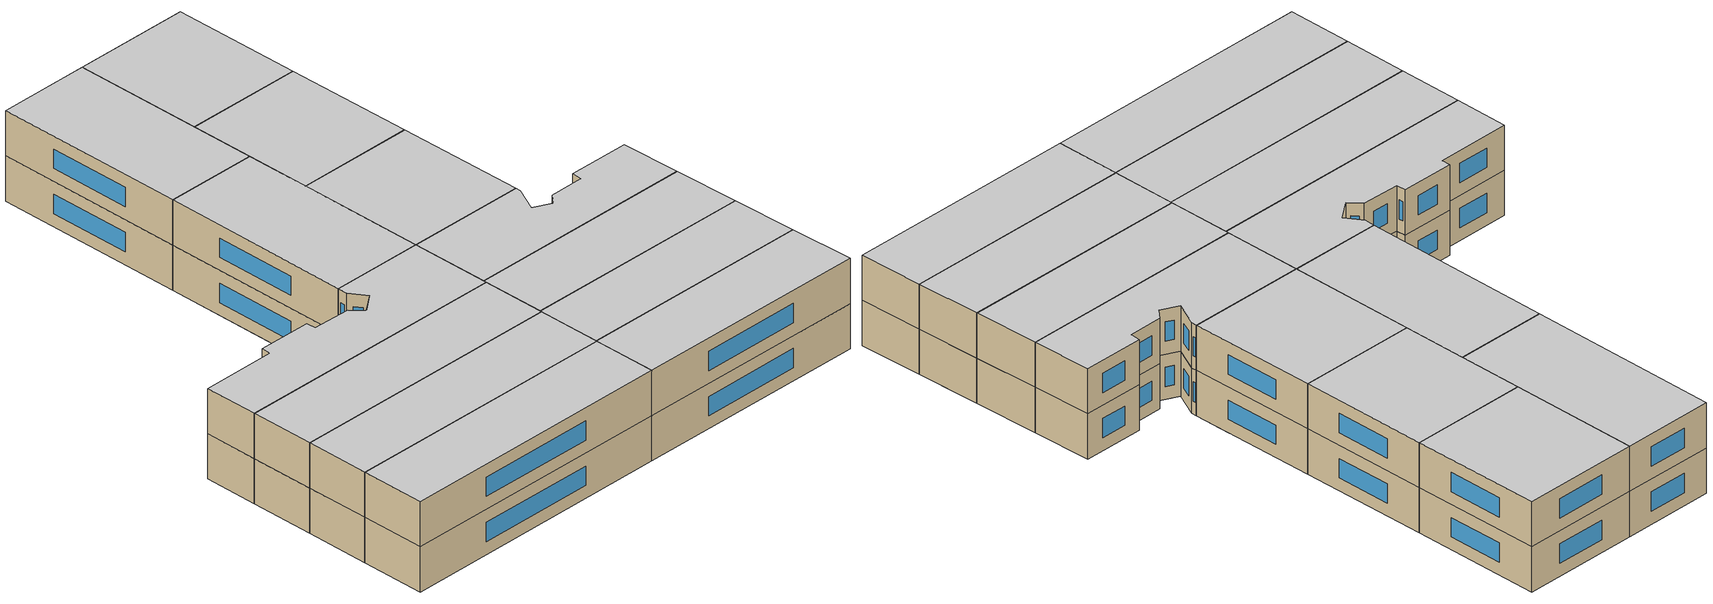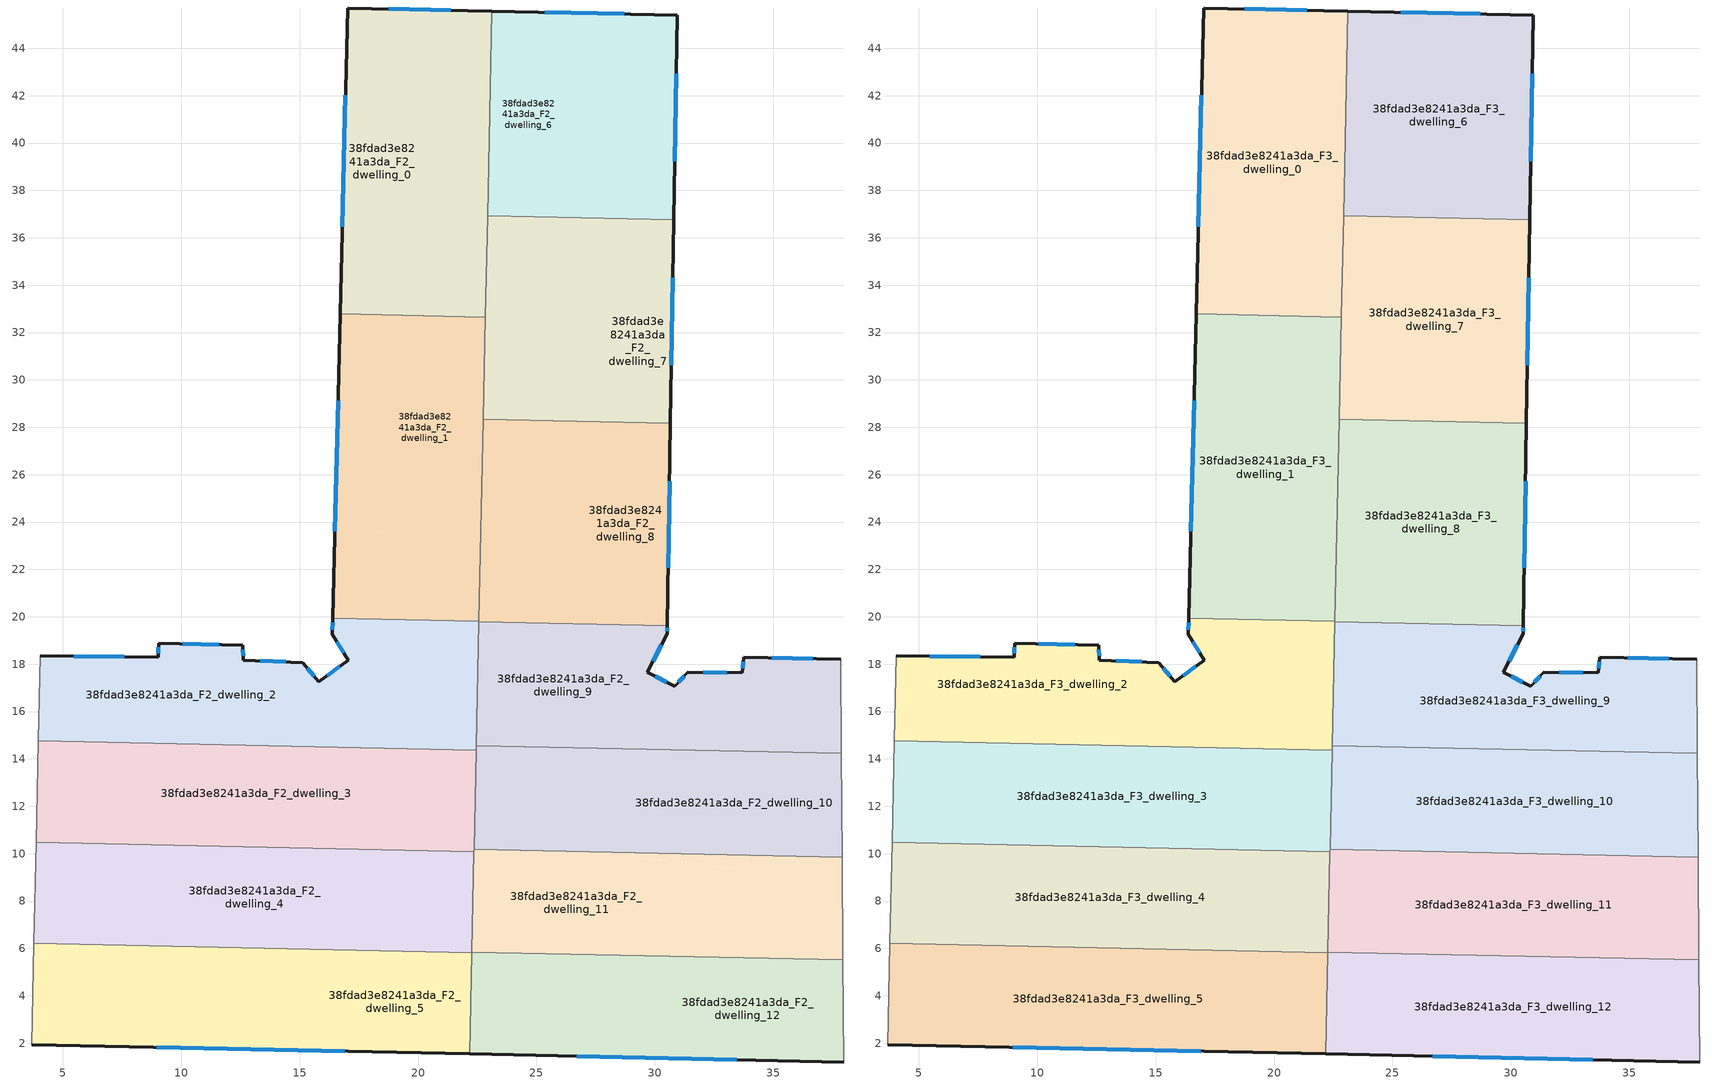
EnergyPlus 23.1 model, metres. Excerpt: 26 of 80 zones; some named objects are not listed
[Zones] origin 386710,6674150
38fdad3e8241a3da_F2_dwelling_0
 floor to 38fdad3e8241a3da_F1_dwelling_9 (EU_floor_Construction): 20.91,45.62 19.41,32.72 16.71,32.78 17.02,45.7 z6
 floor to 38fdad3e8241a3da_F1_dwelling_10 (EU_floor_Construction): 23.12,45.57 22.98,38.9 22.25,32.66 19.41,32.72 20.91,45.62 z6
 floor to 38fdad3e8241a3da_F1_dwelling_11 (EU_floor_Construction): 22.98,38.9 22.84,32.65 22.25,32.66 z6
 wall outside (EU_wall_Construction): 23.12,45.57 17.02,45.7 16.71,32.78 z6:9
 wall to 38fdad3e8241a3da_F2_dwelling_1 (EU_wall_Construction): 16.71,32.78 22.84,32.65 z6:9
 wall to 38fdad3e8241a3da_F2_dwelling_6 (EU_wall_Construction): 22.93,36.93 23.12,45.57 z6:9
 wall to 38fdad3e8241a3da_F2_dwelling_7 (EU_wall_Construction): 22.84,32.65 22.93,36.93 z6:9
 window (EU_Window_Construction): 16.93,42.01 16.8,36.47 / 21.38,45.61 18.76,45.66 z6.86:8.14
38fdad3e8241a3da_F2_dwelling_1
 floor to 38fdad3e8241a3da_F1_dwelling_10 (EU_floor_Construction): 22.25,32.66 21.16,23.26 18.35,23.59 19.41,32.72 z6
 floor to 38fdad3e8241a3da_F1_dwelling_9 (EU_floor_Construction): 19.41,32.72 18.35,23.59 16.49,23.8 16.71,32.78 z6
 floor to 38fdad3e8241a3da_F1_dwelling_6 (EU_floor_Construction): 22.64,23.09 22.57,19.81 16.4,19.94 16.49,23.8 z6
 floor to 38fdad3e8241a3da_F1_dwelling_11 (EU_floor_Construction): 22.84,32.65 22.64,23.09 21.16,23.26 22.25,32.66 z6
 wall outside (EU_wall_Construction): 16.71,32.78 16.4,19.94 z6:9
 wall to 38fdad3e8241a3da_F2_dwelling_2 (EU_wall_Construction): 16.4,19.94 22.57,19.81 z6:9
 wall to 38fdad3e8241a3da_F2_dwelling_8 (EU_wall_Construction): 22.57,19.81 22.75,28.34 z6:9
 wall to 38fdad3e8241a3da_F2_dwelling_7 (EU_wall_Construction): 22.75,28.34 22.84,32.65 z6:9
 window (EU_Window_Construction): 16.62,29.11 16.49,23.61 z6.86:8.14
38fdad3e8241a3da_F2_dwelling_10
 floor to 38fdad3e8241a3da_F1_dwelling_8 (EU_floor_Construction): 37.87,14.23 37.9,9.85 28.52,10.05 29.03,14.42 z6
 floor to 38fdad3e8241a3da_F1_dwelling_3 (EU_floor_Construction): 27.35,10.08 23.29,10.17 23.34,10.54 z6
 floor to 38fdad3e8241a3da_F1_dwelling_2 (EU_floor_Construction): 27.35,10.08 23.34,10.54 23.29,10.17 22.36,10.18 22.37,10.66 z6
 floor to 38fdad3e8241a3da_F1_dwelling_7 (EU_floor_Construction): 29.03,14.42 28.52,10.05 27.35,10.08 22.37,10.66 22.42,12.86 22.62,14.56 z6
 floor adiabatic (EU_floor_Construction): 22.62,14.56 22.42,12.86 22.46,14.56 z6
 wall to 38fdad3e8241a3da_F2_dwelling_11 (EU_wall_Construction): 22.36,10.18 37.9,9.85 z6:9
 wall to 38fdad3e8241a3da_F2_dwelling_9 (EU_wall_Construction): 37.87,14.23 22.46,14.56 z6:9
 wall adiabatic (EU_wall_Construction): 37.9,9.85 37.87,14.23 z6:9
 wall to 38fdad3e8241a3da_F2_dwelling_3 (EU_wall_Construction): 22.45,14.36 22.36,10.18 z6:9
 wall to 38fdad3e8241a3da_F2_dwelling_2 (EU_wall_Construction): 22.46,14.56 22.45,14.36 z6:9
38fdad3e8241a3da_F2_dwelling_11
 floor to 38fdad3e8241a3da_F1_dwelling_3 (EU_floor_Construction): 30.54,9.71 30.07,5.68 22.79,5.83 23.29,10.17 27.35,10.08 z6
 floor to 38fdad3e8241a3da_F1_dwelling_2 (EU_floor_Construction): 23.29,10.17 22.79,5.83 22.27,5.84 22.36,10.18 z6
 floor to 38fdad3e8241a3da_F1_dwelling_4 (EU_floor_Construction): 37.91,8.85 37.94,5.51 30.07,5.68 30.54,9.71 z6
 floor adiabatic (EU_floor_Construction): 37.9,9.85 37.91,8.85 27.35,10.08 z6
 wall to 38fdad3e8241a3da_F2_dwelling_12 (EU_wall_Construction): 22.27,5.84 37.94,5.51 z6:9
 wall adiabatic (EU_wall_Construction): 37.94,5.51 37.9,9.85 z6:9
 wall to 38fdad3e8241a3da_F2_dwelling_4 (EU_wall_Construction): 22.36,10.09 22.27,5.84 z6:9
 wall to 38fdad3e8241a3da_F2_dwelling_3 (EU_wall_Construction): 22.36,10.18 22.36,10.09 z6:9
38fdad3e8241a3da_F2_dwelling_12
 floor to 38fdad3e8241a3da_F1_dwelling_4 (EU_floor_Construction): 37.94,5.51 37.97,1.2 29.57,1.38 30.07,5.68 z6
 floor to 38fdad3e8241a3da_F1_dwelling_3 (EU_floor_Construction): 30.07,5.68 29.57,1.38 22.29,1.54 22.79,5.83 z6
 floor to 38fdad3e8241a3da_F1_dwelling_2 (EU_floor_Construction): 22.79,5.83 22.29,1.54 22.18,1.54 22.27,5.81 22.27,5.84 z6
 wall outside (EU_wall_Construction): 22.18,1.54 37.97,1.2 z6:9
 wall adiabatic (EU_wall_Construction): 37.97,1.2 37.94,5.51 z6:9
 wall to 38fdad3e8241a3da_F2_dwelling_5 (EU_wall_Construction): 22.27,5.81 22.18,1.54 z6:9
 wall to 38fdad3e8241a3da_F2_dwelling_4 (EU_wall_Construction): 22.27,5.84 22.27,5.81 z6:9
 window (EU_Window_Construction): 26.69,1.44 33.46,1.3 z6.86:8.14
38fdad3e8241a3da_F2_dwelling_2
 floor to 38fdad3e8241a3da_F1_dwelling_5 (EU_floor_Construction): 15.13,18.06 16.4,16.56 16.16,14.5 3.97,14.76 4.04,18.36 9.02,18.28 9.05,18.89 12.59,18.79 12.63,18.17 z6
 floor to 38fdad3e8241a3da_F1_dwelling_6 (EU_floor_Construction): 22.57,19.81 22.45,14.36 16.16,14.5 16.4,16.56 15.81,17.26 17.05,18.17 16.38,19.26 16.4,19.94 z6
 wall outside (EU_wall_Construction): 16.4,19.94 16.38,19.26 17.05,18.17 15.81,17.26 15.13,18.06 12.63,18.17 12.59,18.79 9.05,18.89 9.02,18.28 4.04,18.36 z6:9
 wall to 38fdad3e8241a3da_F2_dwelling_3 (EU_wall_Construction): 3.97,14.76 22.45,14.36 z6:9
 wall adiabatic (EU_wall_Construction): 4.04,18.36 3.97,14.76 z6:9
 wall to 38fdad3e8241a3da_F2_dwelling_9 (EU_wall_Construction): 22.46,14.56 22.57,19.8 z6:9
 wall to 38fdad3e8241a3da_F2_dwelling_8 (EU_wall_Construction): 22.57,19.8 22.57,19.81 z6:9
 window (EU_Window_Construction): 11.58,18.82 10.06,18.86 / 12.62,18.35 12.6,18.62 / 14.41,18.09 13.34,18.14 / 15.61,17.49 15.32,17.83 / 16.69,17.91 16.16,17.52 / 16.57,18.95 16.86,18.48 / 16.39,19.75 16.39,19.46 / 7.6,18.3 5.47,18.34 / 9.04,18.72 9.03,18.46 z6.86:8.14
38fdad3e8241a3da_F2_dwelling_3
 floor to 38fdad3e8241a3da_F1_dwelling_2 (EU_floor_Construction): 22.37,10.66 22.36,10.09 16.52,10.21 16.65,11.32 z6
 floor to 38fdad3e8241a3da_F1_dwelling_1 (EU_floor_Construction): 16.65,11.32 16.52,10.21 10.17,10.35 10.37,12.05 z6
 floor adiabatic (EU_floor_Construction): 22.45,14.36 22.37,10.66 10.37,12.05 10.17,10.35 3.87,10.48 3.97,14.76 z6
 wall to 38fdad3e8241a3da_F2_dwelling_4 (EU_wall_Construction): 3.87,10.48 22.36,10.09 z6:9
 wall adiabatic (EU_wall_Construction): 3.97,14.76 3.87,10.48 z6:9
38fdad3e8241a3da_F2_dwelling_4
 floor to 38fdad3e8241a3da_F1_dwelling_0 (EU_floor_Construction): 10.17,10.35 9.67,6.08 3.78,6.21 3.87,10.48 z6
 floor to 38fdad3e8241a3da_F1_dwelling_1 (EU_floor_Construction): 16.52,10.21 16.02,5.95 9.67,6.08 10.17,10.35 z6
 floor to 38fdad3e8241a3da_F1_dwelling_2 (EU_floor_Construction): 22.36,10.09 22.27,5.84 22.27,5.81 16.02,5.95 16.52,10.21 z6
 wall to 38fdad3e8241a3da_F2_dwelling_5 (EU_wall_Construction): 3.78,6.21 22.27,5.81 z6:9
 wall adiabatic (EU_wall_Construction): 3.87,10.48 3.78,6.21 z6:9
38fdad3e8241a3da_F2_dwelling_5
 floor to 38fdad3e8241a3da_F1_dwelling_2 (EU_floor_Construction): 22.27,5.81 22.18,1.54 15.53,1.68 16.02,5.95 z6
 floor to 38fdad3e8241a3da_F1_dwelling_0 (EU_floor_Construction): 9.67,6.08 9.18,1.82 3.69,1.94 3.78,6.21 z6
 floor to 38fdad3e8241a3da_F1_dwelling_1 (EU_floor_Construction): 16.02,5.95 15.53,1.68 9.18,1.82 9.67,6.08 z6
 wall outside (EU_wall_Construction): 3.69,1.94 22.18,1.54 z6:9
 wall adiabatic (EU_wall_Construction): 3.78,6.21 3.69,1.94 z6:9
 window (EU_Window_Construction): 8.97,1.82 16.9,1.65 z6.86:8.14
38fdad3e8241a3da_F2_dwelling_6
 floor to 38fdad3e8241a3da_F1_dwelling_11 (EU_floor_Construction): 26.56,45.5 25.56,36.87 22.93,36.93 22.98,38.9 23.75,45.56 z6
 floor to 38fdad3e8241a3da_F1_dwelling_12 (EU_floor_Construction): 29.34,45.43 28.34,36.81 25.56,36.87 26.56,45.5 z6
 floor to 38fdad3e8241a3da_F1_dwelling_10 (EU_floor_Construction): 23.75,45.56 22.98,38.9 23.12,45.57 z6
 floor to 38fdad3e8241a3da_F1_dwelling_13 (EU_floor_Construction): 30.93,45.4 30.79,36.76 28.34,36.81 29.34,45.43 z6
 wall outside (EU_wall_Construction): 30.79,36.76 30.93,45.4 23.12,45.57 z6:9
 wall to 38fdad3e8241a3da_F2_dwelling_7 (EU_wall_Construction): 22.93,36.93 30.79,36.76 z6:9
 window (EU_Window_Construction): 28.7,45.45 25.35,45.52 / 30.83,39.23 30.89,42.93 z6.86:8.14
38fdad3e8241a3da_F2_dwelling_7
 floor to 38fdad3e8241a3da_F1_dwelling_12 (EU_floor_Construction): 28.34,36.81 27.35,28.24 24.57,28.3 25.56,36.87 z6
 floor to 38fdad3e8241a3da_F1_dwelling_11 (EU_floor_Construction): 25.56,36.87 24.57,28.3 22.75,28.34 22.93,36.93 z6
 floor to 38fdad3e8241a3da_F1_dwelling_13 (EU_floor_Construction): 30.79,36.76 30.66,28.17 27.35,28.24 28.34,36.81 z6
 wall outside (EU_wall_Construction): 30.66,28.17 30.79,36.76 z6:9
 wall to 38fdad3e8241a3da_F2_dwelling_8 (EU_wall_Construction): 22.75,28.34 30.66,28.17 z6:9
 window (EU_Window_Construction): 30.7,30.62 30.76,34.31 z6.86:8.14
38fdad3e8241a3da_F2_dwelling_8
 floor to 38fdad3e8241a3da_F1_dwelling_7 (EU_floor_Construction): 30.56,22.17 30.52,19.63 23.22,19.78 23.59,22.98 z6
 floor to 38fdad3e8241a3da_F1_dwelling_12 (EU_floor_Construction): 27.35,28.24 26.69,22.62 23.94,22.94 24.57,28.3 z6
 floor to 38fdad3e8241a3da_F1_dwelling_11 (EU_floor_Construction): 24.57,28.3 23.94,22.94 22.64,23.09 22.75,28.34 z6
 floor adiabatic (EU_floor_Construction): 30.66,28.17 30.52,19.63 30.56,22.17 26.69,22.62 27.35,28.24 z6; 23.59,22.98 23.22,19.78 22.57,19.8 22.64,23.09 z6
 wall outside (EU_wall_Construction): 30.52,19.63 30.66,28.17 z6:9
 wall to 38fdad3e8241a3da_F2_dwelling_9 (EU_wall_Construction): 22.57,19.8 30.52,19.63 z6:9
 window (EU_Window_Construction): 30.56,22.07 30.62,25.73 z6.86:8.14
38fdad3e8241a3da_F2_dwelling_9
 floor to 38fdad3e8241a3da_F1_dwelling_7 (EU_floor_Construction): 30.52,19.63 30.52,19.28 29.68,17.65 29.42,17.78 29.03,14.42 22.62,14.56 23.22,19.78 z6
 floor to 38fdad3e8241a3da_F1_dwelling_8 (EU_floor_Construction): 37.84,18.2 37.87,14.23 29.03,14.42 29.42,17.78 30.84,17.07 31.38,17.67 33.68,17.63 33.76,18.29 z6
 floor adiabatic (EU_floor_Construction): 23.22,19.78 22.62,14.56 22.46,14.56 22.57,19.8 z6
 wall outside (EU_wall_Construction): 37.84,18.2 33.76,18.29 33.68,17.63 31.38,17.67 30.84,17.07 29.68,17.65 30.52,19.28 30.52,19.63 z6:9
 wall adiabatic (EU_wall_Construction): 37.87,14.23 37.84,18.2 z6:9
 window (EU_Window_Construction): 29.92,18.12 30.28,18.82 / 30.51,17.23 30.01,17.48 / 31.23,17.49 30.99,17.24 / 33.02,17.64 32.04,17.66 / 33.74,18.1 33.7,17.82 / 36.67,18.23 34.92,18.27 / 30.52,19.38 30.52,19.53 z6.86:8.14
38fdad3e8241a3da_F3_dwelling_0
 floor to 38fdad3e8241a3da_F2_dwelling_0 (EU_floor_Construction): 23.12,45.57 22.84,32.65 16.71,32.78 17.02,45.7 z9
 wall outside (EU_wall_Construction): 23.12,45.57 17.02,45.7 16.71,32.78 z9:12
 wall to 38fdad3e8241a3da_F3_dwelling_1 (EU_wall_Construction): 16.71,32.78 22.84,32.65 z9:12
 wall to 38fdad3e8241a3da_F3_dwelling_6 (EU_wall_Construction): 22.93,36.93 23.12,45.57 z9:12
 wall to 38fdad3e8241a3da_F3_dwelling_7 (EU_wall_Construction): 22.84,32.65 22.93,36.93 z9:12
 window (EU_Window_Construction): 16.93,42.01 16.8,36.47 / 21.38,45.61 18.76,45.66 z9.86:11.14
 ceiling to 38fdad3e8241a3da_F4_dwelling_0 (EU_floor_Construction): 22.84,32.65 23.12,45.57 17.02,45.7 16.71,32.78 z12
38fdad3e8241a3da_F3_dwelling_1
 floor to 38fdad3e8241a3da_F2_dwelling_1 (EU_floor_Construction): 22.84,32.65 22.57,19.81 16.4,19.94 16.71,32.78 z9
 wall outside (EU_wall_Construction): 16.71,32.78 16.4,19.94 z9:12
 wall to 38fdad3e8241a3da_F3_dwelling_2 (EU_wall_Construction): 16.4,19.94 22.57,19.81 z9:12
 wall to 38fdad3e8241a3da_F3_dwelling_8 (EU_wall_Construction): 22.57,19.81 22.75,28.34 z9:12
 wall to 38fdad3e8241a3da_F3_dwelling_7 (EU_wall_Construction): 22.75,28.34 22.84,32.65 z9:12
 window (EU_Window_Construction): 16.62,29.11 16.49,23.61 z9.86:11.14
 ceiling to 38fdad3e8241a3da_F4_dwelling_1 (EU_floor_Construction): 22.57,19.81 22.84,32.65 16.71,32.78 16.4,19.94 z12
38fdad3e8241a3da_F3_dwelling_10
 floor to 38fdad3e8241a3da_F2_dwelling_10 (EU_floor_Construction): 37.87,14.23 37.9,9.85 22.36,10.18 22.46,14.56 z9
 wall to 38fdad3e8241a3da_F3_dwelling_11 (EU_wall_Construction): 22.36,10.18 37.9,9.85 z9:12
 wall to 38fdad3e8241a3da_F3_dwelling_9 (EU_wall_Construction): 37.87,14.23 22.46,14.56 z9:12
 wall adiabatic (EU_wall_Construction): 37.9,9.85 37.87,14.23 z9:12
 wall to 38fdad3e8241a3da_F3_dwelling_3 (EU_wall_Construction): 22.45,14.36 22.36,10.18 z9:12
 wall to 38fdad3e8241a3da_F3_dwelling_2 (EU_wall_Construction): 22.46,14.56 22.45,14.36 z9:12
 ceiling to 38fdad3e8241a3da_F4_dwelling_10 (EU_floor_Construction): 37.9,9.85 37.87,14.23 22.46,14.56 22.36,10.18 z12
38fdad3e8241a3da_F3_dwelling_11
 floor to 38fdad3e8241a3da_F2_dwelling_11 (EU_floor_Construction): 37.9,9.85 37.94,5.51 22.27,5.84 22.36,10.18 z9
 wall to 38fdad3e8241a3da_F3_dwelling_12 (EU_wall_Construction): 22.27,5.84 37.94,5.51 z9:12
 wall adiabatic (EU_wall_Construction): 37.94,5.51 37.9,9.85 z9:12
 wall to 38fdad3e8241a3da_F3_dwelling_4 (EU_wall_Construction): 22.36,10.09 22.27,5.84 z9:12
 wall to 38fdad3e8241a3da_F3_dwelling_3 (EU_wall_Construction): 22.36,10.18 22.36,10.09 z9:12
 ceiling to 38fdad3e8241a3da_F4_dwelling_11 (EU_floor_Construction): 37.94,5.51 37.9,9.85 22.36,10.18 22.27,5.84 z12
38fdad3e8241a3da_F3_dwelling_12
 floor to 38fdad3e8241a3da_F2_dwelling_12 (EU_floor_Construction): 37.94,5.51 37.97,1.2 22.18,1.54 22.27,5.84 z9
 wall outside (EU_wall_Construction): 22.18,1.54 37.97,1.2 z9:12
 wall adiabatic (EU_wall_Construction): 37.97,1.2 37.94,5.51 z9:12
 wall to 38fdad3e8241a3da_F3_dwelling_5 (EU_wall_Construction): 22.27,5.81 22.18,1.54 z9:12
 wall to 38fdad3e8241a3da_F3_dwelling_4 (EU_wall_Construction): 22.27,5.84 22.27,5.81 z9:12
 window (EU_Window_Construction): 26.69,1.44 33.46,1.3 z9.86:11.14
 ceiling to 38fdad3e8241a3da_F4_dwelling_12 (EU_floor_Construction): 37.97,1.2 37.94,5.51 22.27,5.84 22.18,1.54 z12
38fdad3e8241a3da_F3_dwelling_2
 floor to 38fdad3e8241a3da_F2_dwelling_2 (EU_floor_Construction): 22.57,19.81 22.45,14.36 3.97,14.76 4.04,18.36 9.02,18.28 9.05,18.89 12.59,18.79 12.63,18.17 15.13,18.06 15.81,17.26 17.05,18.17 16.38,19.26 16.4,19.94 z9
 wall outside (EU_wall_Construction): 16.4,19.94 16.38,19.26 17.05,18.17 15.81,17.26 15.13,18.06 12.63,18.17 12.59,18.79 9.05,18.89 9.02,18.28 4.04,18.36 z9:12
 wall to 38fdad3e8241a3da_F3_dwelling_3 (EU_wall_Construction): 3.97,14.76 22.45,14.36 z9:12
 wall adiabatic (EU_wall_Construction): 4.04,18.36 3.97,14.76 z9:12
 wall to 38fdad3e8241a3da_F3_dwelling_9 (EU_wall_Construction): 22.46,14.56 22.57,19.8 z9:12
 wall to 38fdad3e8241a3da_F3_dwelling_8 (EU_wall_Construction): 22.57,19.8 22.57,19.81 z9:12
 window (EU_Window_Construction): 11.58,18.82 10.06,18.86 / 12.62,18.35 12.6,18.62 / 14.41,18.09 13.34,18.14 / 15.61,17.49 15.32,17.83 / 16.69,17.91 16.16,17.52 / 16.57,18.95 16.86,18.48 / 16.39,19.75 16.39,19.46 / 7.6,18.3 5.47,18.34 / 9.04,18.72 9.03,18.46 z9.86:11.14
 ceiling to 38fdad3e8241a3da_F4_dwelling_2 (EU_floor_Construction): 22.45,14.36 22.57,19.81 16.4,19.94 16.38,19.26 17.05,18.17 15.81,17.26 15.13,18.06 12.63,18.17 12.59,18.79 9.05,18.89 9.02,18.28 4.04,18.36 3.97,14.76 z12
38fdad3e8241a3da_F3_dwelling_3
 floor to 38fdad3e8241a3da_F2_dwelling_3 (EU_floor_Construction): 22.45,14.36 22.36,10.09 3.87,10.48 3.97,14.76 z9
 wall to 38fdad3e8241a3da_F3_dwelling_4 (EU_wall_Construction): 3.87,10.48 22.36,10.09 z9:12
 wall adiabatic (EU_wall_Construction): 3.97,14.76 3.87,10.48 z9:12
 ceiling to 38fdad3e8241a3da_F4_dwelling_3 (EU_floor_Construction): 22.36,10.09 22.45,14.36 3.97,14.76 3.87,10.48 z12
38fdad3e8241a3da_F3_dwelling_4
 floor to 38fdad3e8241a3da_F2_dwelling_4 (EU_floor_Construction): 22.36,10.09 22.27,5.81 3.78,6.21 3.87,10.48 z9
 wall to 38fdad3e8241a3da_F3_dwelling_5 (EU_wall_Construction): 3.78,6.21 22.27,5.81 z9:12
 wall adiabatic (EU_wall_Construction): 3.87,10.48 3.78,6.21 z9:12
 ceiling to 38fdad3e8241a3da_F4_dwelling_4 (EU_floor_Construction): 22.27,5.81 22.36,10.09 3.87,10.48 3.78,6.21 z12
38fdad3e8241a3da_F3_dwelling_5
 floor to 38fdad3e8241a3da_F2_dwelling_5 (EU_floor_Construction): 22.27,5.81 22.18,1.54 3.69,1.94 3.78,6.21 z9
 wall outside (EU_wall_Construction): 3.69,1.94 22.18,1.54 z9:12
 wall adiabatic (EU_wall_Construction): 3.78,6.21 3.69,1.94 z9:12
 window (EU_Window_Construction): 8.97,1.82 16.9,1.65 z9.86:11.14
 ceiling to 38fdad3e8241a3da_F4_dwelling_5 (EU_floor_Construction): 22.18,1.54 22.27,5.81 3.78,6.21 3.69,1.94 z12
38fdad3e8241a3da_F3_dwelling_6
 floor to 38fdad3e8241a3da_F2_dwelling_6 (EU_floor_Construction): 30.93,45.4 30.79,36.76 22.93,36.93 23.12,45.57 z9
 wall outside (EU_wall_Construction): 30.79,36.76 30.93,45.4 23.12,45.57 z9:12
 wall to 38fdad3e8241a3da_F3_dwelling_7 (EU_wall_Construction): 22.93,36.93 30.79,36.76 z9:12
 window (EU_Window_Construction): 28.7,45.45 25.35,45.52 / 30.83,39.23 30.89,42.93 z9.86:11.14
 ceiling to 38fdad3e8241a3da_F4_dwelling_6 (EU_floor_Construction): 30.79,36.76 30.93,45.4 23.12,45.57 22.93,36.93 z12
38fdad3e8241a3da_F3_dwelling_7
 floor to 38fdad3e8241a3da_F2_dwelling_7 (EU_floor_Construction): 30.79,36.76 30.66,28.17 22.75,28.34 22.93,36.93 z9
 wall outside (EU_wall_Construction): 30.66,28.17 30.79,36.76 z9:12
 wall to 38fdad3e8241a3da_F3_dwelling_8 (EU_wall_Construction): 22.75,28.34 30.66,28.17 z9:12
 window (EU_Window_Construction): 30.7,30.62 30.76,34.31 z9.86:11.14
 ceiling to 38fdad3e8241a3da_F4_dwelling_7 (EU_floor_Construction): 30.66,28.17 30.79,36.76 22.93,36.93 22.75,28.34 z12
38fdad3e8241a3da_F3_dwelling_8
 floor to 38fdad3e8241a3da_F2_dwelling_8 (EU_floor_Construction): 30.66,28.17 30.52,19.63 22.57,19.8 22.75,28.34 z9
 wall outside (EU_wall_Construction): 30.52,19.63 30.66,28.17 z9:12
 wall to 38fdad3e8241a3da_F3_dwelling_9 (EU_wall_Construction): 22.57,19.8 30.52,19.63 z9:12
 window (EU_Window_Construction): 30.56,22.07 30.62,25.73 z9.86:11.14
 ceiling to 38fdad3e8241a3da_F4_dwelling_8 (EU_floor_Construction): 30.52,19.63 30.66,28.17 22.75,28.34 22.57,19.8 z12
38fdad3e8241a3da_F3_dwelling_9
 floor to 38fdad3e8241a3da_F2_dwelling_9 (EU_floor_Construction): 37.84,18.2 37.87,14.23 22.46,14.56 22.57,19.8 30.52,19.63 30.52,19.28 29.68,17.65 30.84,17.07 31.38,17.67 33.68,17.63 33.76,18.29 z9
 wall outside (EU_wall_Construction): 37.84,18.2 33.76,18.29 33.68,17.63 31.38,17.67 30.84,17.07 29.68,17.65 30.52,19.28 30.52,19.63 z9:12
 wall adiabatic (EU_wall_Construction): 37.87,14.23 37.84,18.2 z9:12
 window (EU_Window_Construction): 29.92,18.12 30.28,18.82 / 30.51,17.23 30.01,17.48 / 31.23,17.49 30.99,17.24 / 33.02,17.64 32.04,17.66 / 33.74,18.1 33.7,17.82 / 36.67,18.23 34.92,18.27 / 30.52,19.38 30.52,19.53 z9.86:11.14
 ceiling to 38fdad3e8241a3da_F4_dwelling_9 (EU_floor_Construction): 37.87,14.23 37.84,18.2 33.76,18.29 33.68,17.63 31.38,17.67 30.84,17.07 29.68,17.65 30.52,19.28 30.52,19.63 22.57,19.8 22.46,14.56 z12
[Building]
EU S2 Campaign: North Axis=0; Terrain=City; Solar Distribution=FullExterior
[Site:Location]
Helsinki-Vantaa.AP: Latitude=60.317; Longitude=24.963; Time Zone=2; Elevation=54.6
[SizingPeriod:WeatherFileDays]
AnnualSizingPeriod: Begin Month=1; Begin Day of Month=1; End Month=12; End Day of Month=31; Day of Week for Start Day=Monday; Use Weather File Daylight Saving Period=No; Use Weather File Rain and Snow Indicators=No
[MATERIAL]
EU_InternalMass_Material: Roughness=MediumRough; Thickness=0.1; Conductivity=1; Density=1800; Specific Heat=900; Thermal Absorptance=0.9; Solar Absorptance=0.7; Visible Absorptance=0.7
[MATERIAL:NOMASS] Roughness=MediumRough; Thermal Absorptance=0.9; Solar Absorptance=0.7; Visible Absorptance=0.7
Name | Thermal Resistance
EU_wall_NoMass | 1.10183
EU_floor_NoMass | 1.70606
[WINDOWMATERIAL:SIMPLEGLAZINGSYSTEM]
EU_Window_SimpleGlazing: UFactor=3.11035; Solar Heat Gain Coefficient=0.8; Visible Transmittance=0.8
[CONSTRUCTION]
EU_wall_Construction: EU_wall_NoMass
EU_floor_Construction: EU_floor_NoMass
EU_Window_Construction: EU_Window_SimpleGlazing
EU_InternalMass_Construction: EU_InternalMass_Material
[ZONE] Type=1; Multiplier=1; Ceiling Height=autocalculate; Floor Area=autocalculate; Part of Total Floor Area=Yes
Name | Volume
38fdad3e8241a3da_F2_dwelling_0; 38fdad3e8241a3da_F3_dwelling_0 | 237.105
38fdad3e8241a3da_F2_dwelling_1; 38fdad3e8241a3da_F3_dwelling_1 | 237.09
38fdad3e8241a3da_F2_dwelling_10; 38fdad3e8241a3da_F3_dwelling_10 | 203.229
38fdad3e8241a3da_F2_dwelling_11; 38fdad3e8241a3da_F3_dwelling_11 | 203.253
38fdad3e8241a3da_F2_dwelling_12; 38fdad3e8241a3da_F3_dwelling_12 | 203.232
38fdad3e8241a3da_F2_dwelling_2; 38fdad3e8241a3da_F3_dwelling_2 | 237.132
38fdad3e8241a3da_F2_dwelling_3; 38fdad3e8241a3da_F3_dwelling_3; 38fdad3e8241a3da_F2_dwelling_5; 38fdad3e8241a3da_F3_dwelling_5 | 237.082
38fdad3e8241a3da_F2_dwelling_4; 38fdad3e8241a3da_F3_dwelling_4 | 237.135
38fdad3e8241a3da_F2_dwelling_6; 38fdad3e8241a3da_F3_dwelling_6 | 203.239
38fdad3e8241a3da_F2_dwelling_7; 38fdad3e8241a3da_F3_dwelling_7 | 203.238
38fdad3e8241a3da_F2_dwelling_8; 38fdad3e8241a3da_F3_dwelling_8 | 203.223
38fdad3e8241a3da_F2_dwelling_9; 38fdad3e8241a3da_F3_dwelling_9 | 203.251
[INTERNALMASS] Construction=EU_InternalMass_Construction
Name | Zone or ZoneList | Surface Area
38fdad3e8241a3da_F2_dwelling_0_EU_InternalMass | 38fdad3e8241a3da_F2_dwelling_0 | 79.0354
38fdad3e8241a3da_F2_dwelling_1_EU_InternalMass | 38fdad3e8241a3da_F2_dwelling_1 | 79.0302
38fdad3e8241a3da_F2_dwelling_2_EU_InternalMass | 38fdad3e8241a3da_F2_dwelling_2 | 79.0439
38fdad3e8241a3da_F2_dwelling_3_EU_InternalMass | 38fdad3e8241a3da_F2_dwelling_3 | 79.0271
38fdad3e8241a3da_F2_dwelling_4_EU_InternalMass | 38fdad3e8241a3da_F2_dwelling_4 | 79.0452
38fdad3e8241a3da_F2_dwelling_5_EU_InternalMass | 38fdad3e8241a3da_F2_dwelling_5 | 79.0271
38fdad3e8241a3da_F2_dwelling_6_EU_InternalMass | 38fdad3e8241a3da_F2_dwelling_6 | 67.7463
38fdad3e8241a3da_F2_dwelling_7_EU_InternalMass | 38fdad3e8241a3da_F2_dwelling_7 | 67.746
38fdad3e8241a3da_F2_dwelling_8_EU_InternalMass | 38fdad3e8241a3da_F2_dwelling_8 | 67.741
38fdad3e8241a3da_F2_dwelling_9_EU_InternalMass | 38fdad3e8241a3da_F2_dwelling_9 | 67.7503
38fdad3e8241a3da_F2_dwelling_10_EU_InternalMass | 38fdad3e8241a3da_F2_dwelling_10 | 67.7427
38fdad3e8241a3da_F2_dwelling_11_EU_InternalMass | 38fdad3e8241a3da_F2_dwelling_11 | 67.751
38fdad3e8241a3da_F2_dwelling_12_EU_InternalMass | 38fdad3e8241a3da_F2_dwelling_12 | 67.7439
38fdad3e8241a3da_F3_dwelling_0_EU_InternalMass | 38fdad3e8241a3da_F3_dwelling_0 | 79.0354
38fdad3e8241a3da_F3_dwelling_1_EU_InternalMass | 38fdad3e8241a3da_F3_dwelling_1 | 79.0302
38fdad3e8241a3da_F3_dwelling_2_EU_InternalMass | 38fdad3e8241a3da_F3_dwelling_2 | 79.0439
38fdad3e8241a3da_F3_dwelling_3_EU_InternalMass | 38fdad3e8241a3da_F3_dwelling_3 | 79.0271
38fdad3e8241a3da_F3_dwelling_4_EU_InternalMass | 38fdad3e8241a3da_F3_dwelling_4 | 79.0452
38fdad3e8241a3da_F3_dwelling_5_EU_InternalMass | 38fdad3e8241a3da_F3_dwelling_5 | 79.0271
38fdad3e8241a3da_F3_dwelling_6_EU_InternalMass | 38fdad3e8241a3da_F3_dwelling_6 | 67.7463
38fdad3e8241a3da_F3_dwelling_7_EU_InternalMass | 38fdad3e8241a3da_F3_dwelling_7 | 67.746
38fdad3e8241a3da_F3_dwelling_8_EU_InternalMass | 38fdad3e8241a3da_F3_dwelling_8 | 67.741
38fdad3e8241a3da_F3_dwelling_9_EU_InternalMass | 38fdad3e8241a3da_F3_dwelling_9 | 67.7503
38fdad3e8241a3da_F3_dwelling_10_EU_InternalMass | 38fdad3e8241a3da_F3_dwelling_10 | 67.7427
38fdad3e8241a3da_F3_dwelling_11_EU_InternalMass | 38fdad3e8241a3da_F3_dwelling_11 | 67.751
38fdad3e8241a3da_F3_dwelling_12_EU_InternalMass | 38fdad3e8241a3da_F3_dwelling_12 | 67.7439
[OTHEREQUIPMENT] Fuel Type=Electricity; Design Level Calculation Method=Watts/Area; Power per Zone Floor Area=1; Fraction Latent=0; Fraction Radiant=0; Fraction Lost=0; Carbon Dioxide Generation Rate=0; EndUse Subcategory=EU_Step8_InternalGains
Name | Zone or ZoneList or Space or SpaceList | Schedule
EU_Step8_InternalGain_38fdad3e8241a3da_F2_dwelling_0_f000 | 38fdad3e8241a3da_F2_dwelling_0 | EU_Step8_GainSchedule_38fdad3e8241a3da_F2_dwelling_0_f000
EU_Step8_InternalGain_38fdad3e8241a3da_F2_dwelling_1_f000 | 38fdad3e8241a3da_F2_dwelling_1 | EU_Step8_GainSchedule_38fdad3e8241a3da_F2_dwelling_1_f000
EU_Step8_InternalGain_38fdad3e8241a3da_F2_dwelling_2_f000 | 38fdad3e8241a3da_F2_dwelling_2 | EU_Step8_GainSchedule_38fdad3e8241a3da_F2_dwelling_2_f000
EU_Step8_InternalGain_38fdad3e8241a3da_F2_dwelling_3_f000 | 38fdad3e8241a3da_F2_dwelling_3 | EU_Step8_GainSchedule_38fdad3e8241a3da_F2_dwelling_3_f000
EU_Step8_InternalGain_38fdad3e8241a3da_F2_dwelling_4_f000 | 38fdad3e8241a3da_F2_dwelling_4 | EU_Step8_GainSchedule_38fdad3e8241a3da_F2_dwelling_4_f000
EU_Step8_InternalGain_38fdad3e8241a3da_F2_dwelling_5_f000 | 38fdad3e8241a3da_F2_dwelling_5 | EU_Step8_GainSchedule_38fdad3e8241a3da_F2_dwelling_5_f000
EU_Step8_InternalGain_38fdad3e8241a3da_F2_dwelling_6_f000 | 38fdad3e8241a3da_F2_dwelling_6 | EU_Step8_GainSchedule_38fdad3e8241a3da_F2_dwelling_6_f000
EU_Step8_InternalGain_38fdad3e8241a3da_F2_dwelling_7_f000 | 38fdad3e8241a3da_F2_dwelling_7 | EU_Step8_GainSchedule_38fdad3e8241a3da_F2_dwelling_7_f000
EU_Step8_InternalGain_38fdad3e8241a3da_F2_dwelling_8_f000 | 38fdad3e8241a3da_F2_dwelling_8 | EU_Step8_GainSchedule_38fdad3e8241a3da_F2_dwelling_8_f000
EU_Step8_InternalGain_38fdad3e8241a3da_F2_dwelling_9_f000 | 38fdad3e8241a3da_F2_dwelling_9 | EU_Step8_GainSchedule_38fdad3e8241a3da_F2_dwelling_9_f000
EU_Step8_InternalGain_38fdad3e8241a3da_F2_dwelling_10_f000 | 38fdad3e8241a3da_F2_dwelling_10 | EU_Step8_GainSchedule_38fdad3e8241a3da_F2_dwelling_10_f000
EU_Step8_InternalGain_38fdad3e8241a3da_F2_dwelling_11_f000 | 38fdad3e8241a3da_F2_dwelling_11 | EU_Step8_GainSchedule_38fdad3e8241a3da_F2_dwelling_11_f000
EU_Step8_InternalGain_38fdad3e8241a3da_F2_dwelling_12_f000 | 38fdad3e8241a3da_F2_dwelling_12 | EU_Step8_GainSchedule_38fdad3e8241a3da_F2_dwelling_12_f000
EU_Step8_InternalGain_38fdad3e8241a3da_F3_dwelling_0_f000 | 38fdad3e8241a3da_F3_dwelling_0 | EU_Step8_GainSchedule_38fdad3e8241a3da_F3_dwelling_0_f000
EU_Step8_InternalGain_38fdad3e8241a3da_F3_dwelling_1_f000 | 38fdad3e8241a3da_F3_dwelling_1 | EU_Step8_GainSchedule_38fdad3e8241a3da_F3_dwelling_1_f000
EU_Step8_InternalGain_38fdad3e8241a3da_F3_dwelling_2_f000 | 38fdad3e8241a3da_F3_dwelling_2 | EU_Step8_GainSchedule_38fdad3e8241a3da_F3_dwelling_2_f000
EU_Step8_InternalGain_38fdad3e8241a3da_F3_dwelling_3_f000 | 38fdad3e8241a3da_F3_dwelling_3 | EU_Step8_GainSchedule_38fdad3e8241a3da_F3_dwelling_3_f000
EU_Step8_InternalGain_38fdad3e8241a3da_F3_dwelling_4_f000 | 38fdad3e8241a3da_F3_dwelling_4 | EU_Step8_GainSchedule_38fdad3e8241a3da_F3_dwelling_4_f000
EU_Step8_InternalGain_38fdad3e8241a3da_F3_dwelling_5_f000 | 38fdad3e8241a3da_F3_dwelling_5 | EU_Step8_GainSchedule_38fdad3e8241a3da_F3_dwelling_5_f000
EU_Step8_InternalGain_38fdad3e8241a3da_F3_dwelling_6_f000 | 38fdad3e8241a3da_F3_dwelling_6 | EU_Step8_GainSchedule_38fdad3e8241a3da_F3_dwelling_6_f000
EU_Step8_InternalGain_38fdad3e8241a3da_F3_dwelling_7_f000 | 38fdad3e8241a3da_F3_dwelling_7 | EU_Step8_GainSchedule_38fdad3e8241a3da_F3_dwelling_7_f000
EU_Step8_InternalGain_38fdad3e8241a3da_F3_dwelling_8_f000 | 38fdad3e8241a3da_F3_dwelling_8 | EU_Step8_GainSchedule_38fdad3e8241a3da_F3_dwelling_8_f000
EU_Step8_InternalGain_38fdad3e8241a3da_F3_dwelling_9_f000 | 38fdad3e8241a3da_F3_dwelling_9 | EU_Step8_GainSchedule_38fdad3e8241a3da_F3_dwelling_9_f000
EU_Step8_InternalGain_38fdad3e8241a3da_F3_dwelling_10_f000 | 38fdad3e8241a3da_F3_dwelling_10 | EU_Step8_GainSchedule_38fdad3e8241a3da_F3_dwelling_10_f000
EU_Step8_InternalGain_38fdad3e8241a3da_F3_dwelling_11_f000 | 38fdad3e8241a3da_F3_dwelling_11 | EU_Step8_GainSchedule_38fdad3e8241a3da_F3_dwelling_11_f000
EU_Step8_InternalGain_38fdad3e8241a3da_F3_dwelling_12_f000 | 38fdad3e8241a3da_F3_dwelling_12 | EU_Step8_GainSchedule_38fdad3e8241a3da_F3_dwelling_12_f000
[ZONEVENTILATION:DESIGNFLOWRATE] Schedule=EU_AlwaysOn; Design Flow Rate Calculation Method=AirChanges/Hour; Air Changes per Hour=0.756316; Ventilation Type=Natural; Fan Pressure Rise=0; Fan Total Efficiency=1; Constant Term Coefficient=1; Temperature Term Coefficient=0; Velocity Term Coefficient=0; Velocity Squared Term Coefficient=0; Minimum Indoor Temperature=-100; Maximum Indoor Temperature=100; Delta Temperature=-100; Minimum Outdoor Temperature=-100; Maximum Outdoor Temperature=100; Maximum Wind Speed=40
Name | Zone or ZoneList or Space or SpaceList
EU_ConstantAir_38fdad3e8241a3da_F2_dwelling_0 | 38fdad3e8241a3da_F2_dwelling_0
EU_ConstantAir_38fdad3e8241a3da_F2_dwelling_1 | 38fdad3e8241a3da_F2_dwelling_1
EU_ConstantAir_38fdad3e8241a3da_F2_dwelling_2 | 38fdad3e8241a3da_F2_dwelling_2
EU_ConstantAir_38fdad3e8241a3da_F2_dwelling_3 | 38fdad3e8241a3da_F2_dwelling_3
EU_ConstantAir_38fdad3e8241a3da_F2_dwelling_4 | 38fdad3e8241a3da_F2_dwelling_4
EU_ConstantAir_38fdad3e8241a3da_F2_dwelling_5 | 38fdad3e8241a3da_F2_dwelling_5
EU_ConstantAir_38fdad3e8241a3da_F2_dwelling_6 | 38fdad3e8241a3da_F2_dwelling_6
EU_ConstantAir_38fdad3e8241a3da_F2_dwelling_7 | 38fdad3e8241a3da_F2_dwelling_7
EU_ConstantAir_38fdad3e8241a3da_F2_dwelling_8 | 38fdad3e8241a3da_F2_dwelling_8
EU_ConstantAir_38fdad3e8241a3da_F2_dwelling_9 | 38fdad3e8241a3da_F2_dwelling_9
EU_ConstantAir_38fdad3e8241a3da_F2_dwelling_10 | 38fdad3e8241a3da_F2_dwelling_10
EU_ConstantAir_38fdad3e8241a3da_F2_dwelling_11 | 38fdad3e8241a3da_F2_dwelling_11
EU_ConstantAir_38fdad3e8241a3da_F2_dwelling_12 | 38fdad3e8241a3da_F2_dwelling_12
EU_ConstantAir_38fdad3e8241a3da_F3_dwelling_0 | 38fdad3e8241a3da_F3_dwelling_0
EU_ConstantAir_38fdad3e8241a3da_F3_dwelling_1 | 38fdad3e8241a3da_F3_dwelling_1
EU_ConstantAir_38fdad3e8241a3da_F3_dwelling_2 | 38fdad3e8241a3da_F3_dwelling_2
EU_ConstantAir_38fdad3e8241a3da_F3_dwelling_3 | 38fdad3e8241a3da_F3_dwelling_3
EU_ConstantAir_38fdad3e8241a3da_F3_dwelling_4 | 38fdad3e8241a3da_F3_dwelling_4
EU_ConstantAir_38fdad3e8241a3da_F3_dwelling_5 | 38fdad3e8241a3da_F3_dwelling_5
EU_ConstantAir_38fdad3e8241a3da_F3_dwelling_6 | 38fdad3e8241a3da_F3_dwelling_6
EU_ConstantAir_38fdad3e8241a3da_F3_dwelling_7 | 38fdad3e8241a3da_F3_dwelling_7
EU_ConstantAir_38fdad3e8241a3da_F3_dwelling_8 | 38fdad3e8241a3da_F3_dwelling_8
EU_ConstantAir_38fdad3e8241a3da_F3_dwelling_9 | 38fdad3e8241a3da_F3_dwelling_9
EU_ConstantAir_38fdad3e8241a3da_F3_dwelling_10 | 38fdad3e8241a3da_F3_dwelling_10
EU_ConstantAir_38fdad3e8241a3da_F3_dwelling_11 | 38fdad3e8241a3da_F3_dwelling_11
EU_ConstantAir_38fdad3e8241a3da_F3_dwelling_12 | 38fdad3e8241a3da_F3_dwelling_12
[HVACTEMPLATE:THERMOSTAT] Constant Heating Setpoint=20; Constant Cooling Setpoint=50
EU_HeatOnly_38fdad3e8241a3da_F0_dwelling_0; EU_HeatOnly_38fdad3e8241a3da_F0_dwelling_1; EU_HeatOnly_38fdad3e8241a3da_F0_dwelling_2; EU_HeatOnly_38fdad3e8241a3da_F0_dwelling_3; EU_HeatOnly_38fdad3e8241a3da_F0_dwelling_4; EU_HeatOnly_38fdad3e8241a3da_F0_dwelling_5; EU_HeatOnly_38fdad3e8241a3da_F0_dwelling_6; EU_HeatOnly_38fdad3e8241a3da_F0_dwelling_7; EU_HeatOnly_38fdad3e8241a3da_F0_dwelling_8; EU_HeatOnly_38fdad3e8241a3da_F0_dwelling_9; EU_HeatOnly_38fdad3e8241a3da_F0_dwelling_10; EU_HeatOnly_38fdad3e8241a3da_F0_dwelling_11; EU_HeatOnly_38fdad3e8241a3da_F0_dwelling_12; EU_HeatOnly_38fdad3e8241a3da_F0_dwelling_13; EU_HeatOnly_38fdad3e8241a3da_F1_dwelling_0; EU_HeatOnly_38fdad3e8241a3da_F1_dwelling_1; EU_HeatOnly_38fdad3e8241a3da_F1_dwelling_2; EU_HeatOnly_38fdad3e8241a3da_F1_dwelling_3; EU_HeatOnly_38fdad3e8241a3da_F1_dwelling_4; EU_HeatOnly_38fdad3e8241a3da_F1_dwelling_5; EU_HeatOnly_38fdad3e8241a3da_F1_dwelling_6; EU_HeatOnly_38fdad3e8241a3da_F1_dwelling_7; EU_HeatOnly_38fdad3e8241a3da_F1_dwelling_8; EU_HeatOnly_38fdad3e8241a3da_F1_dwelling_9; EU_HeatOnly_38fdad3e8241a3da_F1_dwelling_10; EU_HeatOnly_38fdad3e8241a3da_F1_dwelling_11; EU_HeatOnly_38fdad3e8241a3da_F1_dwelling_12; EU_HeatOnly_38fdad3e8241a3da_F1_dwelling_13; EU_HeatOnly_38fdad3e8241a3da_F2_dwelling_0; EU_HeatOnly_38fdad3e8241a3da_F2_dwelling_1; EU_HeatOnly_38fdad3e8241a3da_F2_dwelling_2; EU_HeatOnly_38fdad3e8241a3da_F2_dwelling_3; EU_HeatOnly_38fdad3e8241a3da_F2_dwelling_4; EU_HeatOnly_38fdad3e8241a3da_F2_dwelling_5; EU_HeatOnly_38fdad3e8241a3da_F2_dwelling_6; EU_HeatOnly_38fdad3e8241a3da_F2_dwelling_7; EU_HeatOnly_38fdad3e8241a3da_F2_dwelling_8; EU_HeatOnly_38fdad3e8241a3da_F2_dwelling_9; EU_HeatOnly_38fdad3e8241a3da_F2_dwelling_10; EU_HeatOnly_38fdad3e8241a3da_F2_dwelling_11; EU_HeatOnly_38fdad3e8241a3da_F2_dwelling_12; EU_HeatOnly_38fdad3e8241a3da_F3_dwelling_0; EU_HeatOnly_38fdad3e8241a3da_F3_dwelling_1; EU_HeatOnly_38fdad3e8241a3da_F3_dwelling_2; EU_HeatOnly_38fdad3e8241a3da_F3_dwelling_3; EU_HeatOnly_38fdad3e8241a3da_F3_dwelling_4; EU_HeatOnly_38fdad3e8241a3da_F3_dwelling_5; EU_HeatOnly_38fdad3e8241a3da_F3_dwelling_6; EU_HeatOnly_38fdad3e8241a3da_F3_dwelling_7; EU_HeatOnly_38fdad3e8241a3da_F3_dwelling_8; EU_HeatOnly_38fdad3e8241a3da_F3_dwelling_9
[HVACTEMPLATE:ZONE:IDEALLOADSAIRSYSTEM] System Availability Schedule=EU_AlwaysOn; Maximum Heating Supply Air Temperature=50; Minimum Cooling Supply Air Temperature=13; Maximum Heating Supply Air Humidity Ratio=0.0156; Minimum Cooling Supply Air Humidity Ratio=0.0077; Heating Limit=NoLimit; Cooling Limit=NoLimit; Heating Availability Schedule=EU_AlwaysOn; Cooling Availability Schedule=EU_CoolingOff; Dehumidification Control Type=ConstantSensibleHeatRatio; Cooling Sensible Heat Ratio=0.7; Dehumidification Setpoint=60; Humidification Control Type=None; Humidification Setpoint=30; Outdoor Air Method=None; Outdoor Air Flow Rate per Person=0.00944; Outdoor Air Flow Rate per Zone Floor Area=0; Outdoor Air Flow Rate per Zone=0; Demand Controlled Ventilation Type=None; Outdoor Air Economizer Type=NoEconomizer; Heat Recovery Type=None; Sensible Heat Recovery Effectiveness=0.7; Latent Heat Recovery Effectiveness=0.65
Name | Template Thermostat
38fdad3e8241a3da_F2_dwelling_0 | EU_HeatOnly_38fdad3e8241a3da_F2_dwelling_0
38fdad3e8241a3da_F2_dwelling_1 | EU_HeatOnly_38fdad3e8241a3da_F2_dwelling_1
38fdad3e8241a3da_F2_dwelling_2 | EU_HeatOnly_38fdad3e8241a3da_F2_dwelling_2
38fdad3e8241a3da_F2_dwelling_3 | EU_HeatOnly_38fdad3e8241a3da_F2_dwelling_3
38fdad3e8241a3da_F2_dwelling_4 | EU_HeatOnly_38fdad3e8241a3da_F2_dwelling_4
38fdad3e8241a3da_F2_dwelling_5 | EU_HeatOnly_38fdad3e8241a3da_F2_dwelling_5
38fdad3e8241a3da_F2_dwelling_6 | EU_HeatOnly_38fdad3e8241a3da_F2_dwelling_6
38fdad3e8241a3da_F2_dwelling_7 | EU_HeatOnly_38fdad3e8241a3da_F2_dwelling_7
38fdad3e8241a3da_F2_dwelling_8 | EU_HeatOnly_38fdad3e8241a3da_F2_dwelling_8
38fdad3e8241a3da_F2_dwelling_9 | EU_HeatOnly_38fdad3e8241a3da_F2_dwelling_9
38fdad3e8241a3da_F2_dwelling_10 | EU_HeatOnly_38fdad3e8241a3da_F2_dwelling_10
38fdad3e8241a3da_F2_dwelling_11 | EU_HeatOnly_38fdad3e8241a3da_F2_dwelling_11
38fdad3e8241a3da_F2_dwelling_12 | EU_HeatOnly_38fdad3e8241a3da_F2_dwelling_12
38fdad3e8241a3da_F3_dwelling_0 | EU_HeatOnly_38fdad3e8241a3da_F3_dwelling_0
38fdad3e8241a3da_F3_dwelling_1 | EU_HeatOnly_38fdad3e8241a3da_F3_dwelling_1
38fdad3e8241a3da_F3_dwelling_2 | EU_HeatOnly_38fdad3e8241a3da_F3_dwelling_2
38fdad3e8241a3da_F3_dwelling_3 | EU_HeatOnly_38fdad3e8241a3da_F3_dwelling_3
38fdad3e8241a3da_F3_dwelling_4 | EU_HeatOnly_38fdad3e8241a3da_F3_dwelling_4
38fdad3e8241a3da_F3_dwelling_5 | EU_HeatOnly_38fdad3e8241a3da_F3_dwelling_5
38fdad3e8241a3da_F3_dwelling_6 | EU_HeatOnly_38fdad3e8241a3da_F3_dwelling_6
38fdad3e8241a3da_F3_dwelling_7 | EU_HeatOnly_38fdad3e8241a3da_F3_dwelling_7
38fdad3e8241a3da_F3_dwelling_8 | EU_HeatOnly_38fdad3e8241a3da_F3_dwelling_8
38fdad3e8241a3da_F3_dwelling_9 | EU_HeatOnly_38fdad3e8241a3da_F3_dwelling_9
38fdad3e8241a3da_F3_dwelling_10 | EU_HeatOnly_38fdad3e8241a3da_F3_dwelling_10
38fdad3e8241a3da_F3_dwelling_11 | EU_HeatOnly_38fdad3e8241a3da_F3_dwelling_11
38fdad3e8241a3da_F3_dwelling_12 | EU_HeatOnly_38fdad3e8241a3da_F3_dwelling_12
[SIZING:ZONE] Zone Cooling Design Supply Air Temperature Input Method=SupplyAirTemperature; Zone Cooling Design Supply Air Temperature=13; Zone Heating Design Supply Air Temperature Input Method=SupplyAirTemperature; Zone Heating Design Supply Air Temperature=50; Zone Cooling Design Supply Air Humidity Ratio=0.008; Zone Heating Design Supply Air Humidity Ratio=0.008; Cooling Design Air Flow Method=DesignDay; Cooling Design Air Flow Rate=0; Cooling Minimum Air Flow per Zone Floor Area=0.000762; Cooling Minimum Air Flow=0; Cooling Minimum Air Flow Fraction=0.2; Heating Design Air Flow Method=DesignDay; Heating Design Air Flow Rate=0; Heating Maximum Air Flow per Zone Floor Area=0.002032; Heating Maximum Air Flow=0.141576; Heating Maximum Air Flow Fraction=0.3; Account for Dedicated Outdoor Air System=No; Dedicated Outdoor Air System Control Strategy=NeutralSupplyAir; Dedicated Outdoor Air Low Setpoint Temperature for Design=autosize; Dedicated Outdoor Air High Setpoint Temperature for Design=autosize; Zone Load Sizing Method=Sensible Load Only No Latent Load; Zone Latent Cooling Design Supply Air Humidity Ratio Input Method=HumidityRatioDifference; Zone Cooling Design Supply Air Humidity Ratio Difference=0.005; Zone Latent Heating Design Supply Air Humidity Ratio Input Method=HumidityRatioDifference; Zone Humidification Design Supply Air Humidity Ratio Difference=0.005
38fdad3e8241a3da_F2_dwelling_0; 38fdad3e8241a3da_F2_dwelling_1; 38fdad3e8241a3da_F2_dwelling_2; 38fdad3e8241a3da_F2_dwelling_3; 38fdad3e8241a3da_F2_dwelling_4; 38fdad3e8241a3da_F2_dwelling_5; 38fdad3e8241a3da_F2_dwelling_6; 38fdad3e8241a3da_F2_dwelling_7; 38fdad3e8241a3da_F2_dwelling_8; 38fdad3e8241a3da_F2_dwelling_9; 38fdad3e8241a3da_F2_dwelling_10; 38fdad3e8241a3da_F2_dwelling_11; 38fdad3e8241a3da_F2_dwelling_12; 38fdad3e8241a3da_F3_dwelling_0; 38fdad3e8241a3da_F3_dwelling_1; 38fdad3e8241a3da_F3_dwelling_2; 38fdad3e8241a3da_F3_dwelling_3; 38fdad3e8241a3da_F3_dwelling_4; 38fdad3e8241a3da_F3_dwelling_5; 38fdad3e8241a3da_F3_dwelling_6; 38fdad3e8241a3da_F3_dwelling_7; 38fdad3e8241a3da_F3_dwelling_8; 38fdad3e8241a3da_F3_dwelling_9; 38fdad3e8241a3da_F3_dwelling_10; 38fdad3e8241a3da_F3_dwelling_11; 38fdad3e8241a3da_F3_dwelling_12
[SCHEDULE:CONSTANT]
Name | Hourly Value
EU_AlwaysOn | 1
EU_CoolingOff | 0
[SCHEDULE:FILE] Column Number=1; Rows to Skip at Top=0; Number of Hours of Data=8760; Column Separator=Comma; Interpolate to Timestep=No; Minutes per Item=60; Adjust Schedule for Daylight Savings=Yes
Name | File
EU_Step8_GainSchedule_38fdad3e8241a3da_F2_dwelling_0_f000 | ../../schedules/38fdad3e8241a3da/38fdad3e8241a3da_F2_dwelling_0_f000_gain.csv
EU_Step8_GainSchedule_38fdad3e8241a3da_F2_dwelling_1_f000 | ../../schedules/38fdad3e8241a3da/38fdad3e8241a3da_F2_dwelling_1_f000_gain.csv
EU_Step8_GainSchedule_38fdad3e8241a3da_F2_dwelling_2_f000 | ../../schedules/38fdad3e8241a3da/38fdad3e8241a3da_F2_dwelling_2_f000_gain.csv
EU_Step8_GainSchedule_38fdad3e8241a3da_F2_dwelling_3_f000 | ../../schedules/38fdad3e8241a3da/38fdad3e8241a3da_F2_dwelling_3_f000_gain.csv
EU_Step8_GainSchedule_38fdad3e8241a3da_F2_dwelling_4_f000 | ../../schedules/38fdad3e8241a3da/38fdad3e8241a3da_F2_dwelling_4_f000_gain.csv
EU_Step8_GainSchedule_38fdad3e8241a3da_F2_dwelling_5_f000 | ../../schedules/38fdad3e8241a3da/38fdad3e8241a3da_F2_dwelling_5_f000_gain.csv
EU_Step8_GainSchedule_38fdad3e8241a3da_F2_dwelling_6_f000 | ../../schedules/38fdad3e8241a3da/38fdad3e8241a3da_F2_dwelling_6_f000_gain.csv
EU_Step8_GainSchedule_38fdad3e8241a3da_F2_dwelling_7_f000 | ../../schedules/38fdad3e8241a3da/38fdad3e8241a3da_F2_dwelling_7_f000_gain.csv
EU_Step8_GainSchedule_38fdad3e8241a3da_F2_dwelling_8_f000 | ../../schedules/38fdad3e8241a3da/38fdad3e8241a3da_F2_dwelling_8_f000_gain.csv
EU_Step8_GainSchedule_38fdad3e8241a3da_F2_dwelling_9_f000 | ../../schedules/38fdad3e8241a3da/38fdad3e8241a3da_F2_dwelling_9_f000_gain.csv
EU_Step8_GainSchedule_38fdad3e8241a3da_F2_dwelling_10_f000 | ../../schedules/38fdad3e8241a3da/38fdad3e8241a3da_F2_dwelling_10_f000_gain.csv
EU_Step8_GainSchedule_38fdad3e8241a3da_F2_dwelling_11_f000 | ../../schedules/38fdad3e8241a3da/38fdad3e8241a3da_F2_dwelling_11_f000_gain.csv
EU_Step8_GainSchedule_38fdad3e8241a3da_F2_dwelling_12_f000 | ../../schedules/38fdad3e8241a3da/38fdad3e8241a3da_F2_dwelling_12_f000_gain.csv
EU_Step8_GainSchedule_38fdad3e8241a3da_F3_dwelling_0_f000 | ../../schedules/38fdad3e8241a3da/38fdad3e8241a3da_F3_dwelling_0_f000_gain.csv
EU_Step8_GainSchedule_38fdad3e8241a3da_F3_dwelling_1_f000 | ../../schedules/38fdad3e8241a3da/38fdad3e8241a3da_F3_dwelling_1_f000_gain.csv
EU_Step8_GainSchedule_38fdad3e8241a3da_F3_dwelling_2_f000 | ../../schedules/38fdad3e8241a3da/38fdad3e8241a3da_F3_dwelling_2_f000_gain.csv
EU_Step8_GainSchedule_38fdad3e8241a3da_F3_dwelling_3_f000 | ../../schedules/38fdad3e8241a3da/38fdad3e8241a3da_F3_dwelling_3_f000_gain.csv
EU_Step8_GainSchedule_38fdad3e8241a3da_F3_dwelling_4_f000 | ../../schedules/38fdad3e8241a3da/38fdad3e8241a3da_F3_dwelling_4_f000_gain.csv
EU_Step8_GainSchedule_38fdad3e8241a3da_F3_dwelling_5_f000 | ../../schedules/38fdad3e8241a3da/38fdad3e8241a3da_F3_dwelling_5_f000_gain.csv
EU_Step8_GainSchedule_38fdad3e8241a3da_F3_dwelling_6_f000 | ../../schedules/38fdad3e8241a3da/38fdad3e8241a3da_F3_dwelling_6_f000_gain.csv
EU_Step8_GainSchedule_38fdad3e8241a3da_F3_dwelling_7_f000 | ../../schedules/38fdad3e8241a3da/38fdad3e8241a3da_F3_dwelling_7_f000_gain.csv
EU_Step8_GainSchedule_38fdad3e8241a3da_F3_dwelling_8_f000 | ../../schedules/38fdad3e8241a3da/38fdad3e8241a3da_F3_dwelling_8_f000_gain.csv
EU_Step8_GainSchedule_38fdad3e8241a3da_F3_dwelling_9_f000 | ../../schedules/38fdad3e8241a3da/38fdad3e8241a3da_F3_dwelling_9_f000_gain.csv
EU_Step8_GainSchedule_38fdad3e8241a3da_F3_dwelling_10_f000 | ../../schedules/38fdad3e8241a3da/38fdad3e8241a3da_F3_dwelling_10_f000_gain.csv
EU_Step8_GainSchedule_38fdad3e8241a3da_F3_dwelling_11_f000 | ../../schedules/38fdad3e8241a3da/38fdad3e8241a3da_F3_dwelling_11_f000_gain.csv
EU_Step8_GainSchedule_38fdad3e8241a3da_F3_dwelling_12_f000 | ../../schedules/38fdad3e8241a3da/38fdad3e8241a3da_F3_dwelling_12_f000_gain.csv
